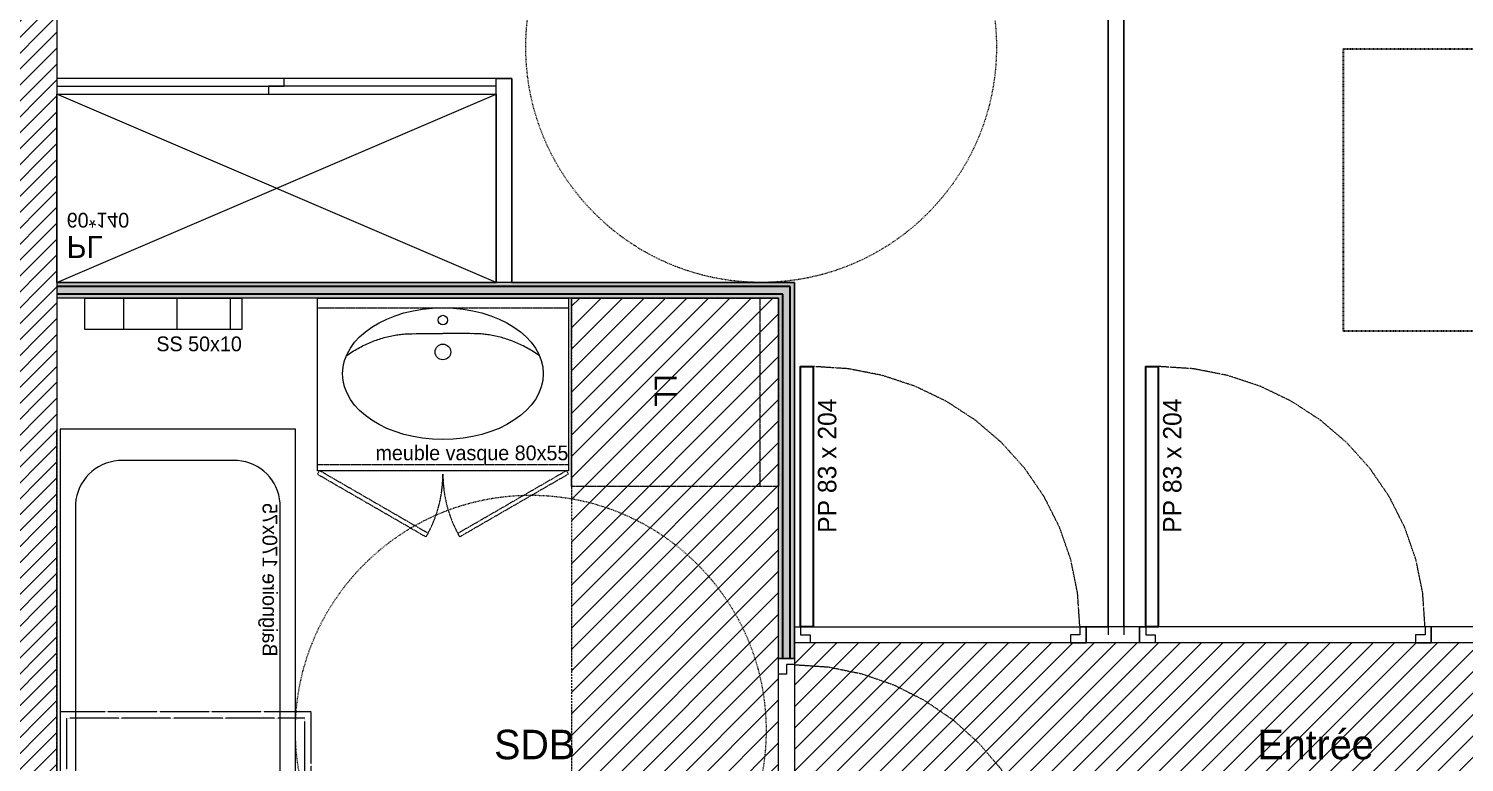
# Model space of a CAD drawing. Header units: centimetres. Extents: x 1724 to 19617, y -6503 to 8072.
# Drawn here: x 4389.7 to 4847.2, y -3483.3 to -3249.6 of the extents above; entities that cross this region are included whole.
import ezdxf

# ---------------------------------------------------------------- set-up
doc = ezdxf.new("R2010")
doc.units = ezdxf.units.CM
for name, pattern in [('Style de ligne -11', [0.347222, 0.20828, -0.138942]), ('Style de ligne -13', [0.147638, 0.098425, -0.049213]), ('Style de ligne -18', [0.164042, 0.054681, -0.109361]), ('Style de ligne -19', [0.166667, 0.055556, -0.111111]), ('Style de ligne -5', [0.20828, 0.069425, -0.138855]), ('VW-01', [0.41656, 0.20828, -0.20828])]:
    doc.linetypes.add(name, pattern=pattern)
for name, color, linetype, lineweight in [('B amÈnagement intÈrieur', 7, 'Continuous', 5), ('B GÈnÈral', 7, 'Continuous', 5), ('F REMPLISSAGE-vert clair-1', 7, 'Continuous', 5), ('F REMPLISSAGE-vert foncÈ', 7, 'Continuous', 5)]:
    doc.layers.add(name, color=color, linetype=linetype, lineweight=lineweight)
for name, color, linetype in [('B aménagement intérieur', 252, 'Continuous'), ('B BATI-équipement-sanitaires', 252, 'Continuous'), ('B faience', 252, 'Style de ligne -11'), ('B Général', 252, 'Continuous'), ('C ANNOTATIONS-PMR', 252, 'Style de ligne -5'), ('C ANNOTATIONS-prestations', 252, 'Continuous'), ('C ANNOTATIONS-texte', 252, 'Continuous'), ('D SURFACES-shab', 252, 'Continuous'), ('F REMPLISSAGE-vert clair', 252, 'Continuous'), ('F REMPLISSAGE-vert foncé', 252, 'Continuous')]:
    doc.layers.add(name, color=color, linetype=linetype)
doc.styles.add('Eurostile', font='Eurosti.TTF')
doc.styles.add('Eurostile (italic)', font='Eurostib.TTF')

# ---------------------------------------------------------------- blocks, each defined once
blk = doc.blocks.new('Lave Linge')
at = {"layer": 'B Général', "color": 7, "linetype": 'Style de ligne -13', "lineweight": 5, "flags": 128}
blk.add_lwpolyline([(-29.47, 30), (-29.47, 36), (30.53, 36), (30.53, 30)], dxfattribs=at)
blk.add_lwpolyline([(-29.47, 30), (30.53, 30), (30.53, -30), (-29.47, -30)], close=True, dxfattribs=at)
at = {"layer": 'B Général', "color": 7, "insert": (0, 0), "char_height": 7.049, "attachment_point": 5, "line_spacing_factor": 0.895453, "style": 'Eurostile'}
blk.add_mtext('LL', dxfattribs=at)
blk = doc.blocks.new('Groupe-41-1')
at = {"layer": 'B Général', "color": 7, "linetype": 'Continuous', "lineweight": 5}
for centre, major_axis, ratio in [((0, -24.07), (32, 0), 0.65625), ((0, -6.97), (1.5, 0), 1), ((0, -17.15), (2.5, 0), 1)]:
    blk.add_ellipse(centre, major_axis=major_axis, ratio=ratio, dxfattribs=at)
for points in [[(-30.82, -18.37), (-20.7, -11.37), (-9.74, -11.32), (-4.71, -11.3), (0, -11.3)], [(30.82, -18.37), (20.7, -11.37), (9.74, -11.32), (4.71, -11.3), (0, -11.3)]]:
    blk.add_open_spline(points, degree=2, knots=[0, 0, 0, 1, 1, 2, 2, 2], dxfattribs=at)
blk.add_open_spline([(-30.45, -17.59), (-30.5, -17.61), (-30.55, -17.64)], degree=2, dxfattribs=at)
blk = doc.blocks.new('meuble vasque 80x60')
at = {"layer": 'B BATI-équipement-sanitaires', "color": 7, "linetype": 'Style de ligne -13', "lineweight": 5, "flags": 128}
for points in [[(-40, -3.07), (40, -3.07), (40, -53.07), (-40, -53.07)], [(-40, -56.07), (-5.36, -76.07), (-4.71, -74.94), (-39.35, -54.94)], [(40, -56.07), (5.36, -76.07), (4.71, -74.94), (39.35, -54.94)]]:
    blk.add_lwpolyline(points, close=True, dxfattribs=at)
at = {"layer": 'B BATI-équipement-sanitaires', "color": 7, "linetype": 'Style de ligne -13', "lineweight": 5}
for centre, start, end in [((-40, -56.07), 330, 0), ((40, -56.07), 180, 210)]:
    blk.add_arc(centre, 40, start, end, dxfattribs=at)
at = {"layer": 'B Général', "lineweight": 5, "flags": 128}
blk.add_lwpolyline([(-40, 0), (40, 0), (40, -55), (-40, -55)], close=True, dxfattribs=at)
at = {"layer": 'B Général', "color": 7}
blk.add_blockref('Groupe-41-1', (0, 0), dxfattribs=at)
at = {"layer": 'C ANNOTATIONS-prestations', "insert": (40, -53.07), "char_height": 4.6991, "width": 80, "attachment_point": 9, "line_spacing_factor": 0.895453, "style": 'Eurostile'}
blk.add_mtext('meuble vasque 80x55', dxfattribs=at)
blk = doc.blocks.new('Sèche-serviette')
at = {"layer": 'B GÈnÈral', "linetype": 'Continuous', "lineweight": 5, "true_color": 0x444444}
h = blk.add_hatch(dxfattribs=at)
h.set_pattern_fill('H_BARDAGE V 150', color=250, style=0, pattern_type=2)
h.set_pattern_definition([(90, (0, 3.493), (17, 0), [])])
h.paths.add_polyline_path([(-25, 8.4925), (25, 8.4925), (25, -1.5075), (-25, -1.5075)])
at = {"layer": 'B Général', "color": 7, "linetype": 'Continuous', "lineweight": 5, "flags": 128}
blk.add_lwpolyline([(-25, 8.4925), (25, 8.4925), (25, -1.5075), (-25, -1.5075)], close=True, dxfattribs=at)
at = {"layer": 'C ANNOTATIONS-prestations', "insert": (25, -8.4925), "char_height": 4.69911, "width": 50, "attachment_point": 9, "line_spacing_factor": 0.895453, "style": 'Eurostile'}
blk.add_mtext('SS 50x10', dxfattribs=at)
blk = doc.blocks.new('Rond 150_PMR')
at = {"layer": 'B Général', "color": 154, "linetype": 'VW-01', "lineweight": 5, "true_color": 0x0053a6}
blk.add_circle((0, 0), 75, dxfattribs=at)
at = {"layer": 'B Général', "color": 154, "true_color": 0x0053a6, "insert": (-61.5, 0), "char_height": 7.049, "attachment_point": 5, "rotation": 90, "line_spacing_factor": 0.895453, "style": 'Eurostile (italic)'}
blk.add_mtext('Ø 150 PMR', dxfattribs=at)
blk = doc.blocks.new('PP 80')
at = {"layer": 'B Général', "flags": 128}
blk.add_lwpolyline([(-43, 2.5), (-43, 85.5), (-39, 85.5), (-39, 2.5)], close=True, dxfattribs=at)
at = {"layer": 'B Général', "linetype": 'Style de ligne -18', "lineweight": 5, "flags": 128}
blk.add_lwpolyline([(46, 2.5), (45.27, 13.33), (43.1, 23.98), (39.53, 34.26), (34.61, 44), (28.44, 53.03), (21.1, 61.19), (12.74, 68.35), (3.5, 74.38), (-6.47, 79.18), (-17, 82.67), (-27.91, 84.79), (-39, 85.5)], dxfattribs=at)
at = {"layer": 'B Général', "color": 7, "linetype": 'Continuous', "lineweight": 5, "flags": 128}
for points in [[(-45, 2.5), (-43, 2.5), (-43, 0), (-40, 0), (-40, -2.5), (-45, -2.5)], [(48, 2.5), (46, 2.5), (46, 0), (43, 0), (43, -2.5), (48, -2.5), (48, -2.5), (48, -2.5), (48, 1.79), (48, 1.79)]]:
    blk.add_lwpolyline(points, close=True, dxfattribs=at)
at = {"layer": 'C ANNOTATIONS-prestations', "insert": (-37.49, 32.5), "char_height": 5.8739, "attachment_point": 1, "rotation": 90, "line_spacing_factor": 0.895453, "style": 'Eurostile'}
blk.add_mtext('PP 83 x 204', dxfattribs=at)
blk = doc.blocks.new('Placard 60.140')
at = {"layer": 'B Général', "color": 7, "linetype": 'Continuous', "lineweight": 5}
for p, q in [((70.08, 30), (-69.92, -30)), ((-69.92, 30), (70.08, -30))]:
    blk.add_line(p, q, dxfattribs=at)
at = {"layer": 'B Général', "color": 7, "linetype": 'Continuous', "lineweight": 5, "flags": 128}
blk.add_lwpolyline([(70.08, -30), (70.08, 30), (-69.92, 30), (-69.92, -30)], dxfattribs=at)
at = {"layer": 'B Général', "color": 252, "linetype": 'Continuous', "lineweight": 5, "true_color": 0x888888, "flags": 128}
blk.add_lwpolyline([(70.08, -30), (70.08, -35), (-69.92, -35), (-69.92, -30)], close=True, dxfattribs=at)
at = {"layer": 'B Général', "color": 7, "linetype": 'Continuous', "lineweight": 5, "flags": 128}
for points in [[(70.08, -30), (70.08, -32.5), (-2.5, -32.5), (-2.5, -30)], [(2.5, -32.5), (2.5, -35), (-69.92, -35), (-69.92, -32.5)]]:
    blk.add_lwpolyline(points, close=True, dxfattribs=at)
at = {"layer": 'B Général', "color": 7, "insert": (-66.82, 22.2), "char_height": 7.049, "attachment_point": 1, "line_spacing_factor": 0.895453, "style": 'Eurostile'}
blk.add_mtext('PL', dxfattribs=at)
at = {"layer": 'C ANNOTATIONS-prestations', "insert": (-66.82, 10.12), "char_height": 4.699, "attachment_point": 4, "line_spacing_factor": 0.895453, "style": 'Eurostile'}
blk.add_mtext('60*140', dxfattribs=at)
blk = doc.blocks.new('Lit 90.190')
at = {"layer": 'B Général', "color": 7, "linetype": 'VW-01', "lineweight": 5}
blk.add_line((45, 54.99), (-45, 20.35), dxfattribs=at)
at = {"layer": 'B Général', "linetype": 'VW-01', "flags": 128}
for points in [[(-45, 95), (45, 95), (45, -95), (-45, -95)], [(-45, 95), (45, 95), (45, 54.99), (-45, 54.99)]]:
    blk.add_lwpolyline(points, close=True, dxfattribs=at)
blk = doc.blocks.new('Groupe-42-1')
at = {"layer": 'B Général', "color": 252, "linetype": 'Style de ligne -19', "lineweight": 5, "true_color": 0x989898}
for p, q in [((-29.11, -35.61), (-29.11, -22.61)), ((-22.61, -29.11), (-35.61, -29.11))]:
    blk.add_line(p, q, dxfattribs=at)
at = {"layer": 'B Général', "color": 252, "linetype": 'Style de ligne -19', "lineweight": 5, "true_color": 0x989898, "flags": 128}
for points in [[(-40, -40), (-40, 40), (40, 40), (40, -40)], [(-38, -38), (-38, 38), (38, 38), (38, -38)]]:
    blk.add_lwpolyline(points, close=True, dxfattribs=at)
at = {"layer": 'B Général', "color": 252, "linetype": 'Style de ligne -19', "lineweight": 5, "true_color": 0x989898}
for radius in [4, 3]:
    blk.add_circle((-29.11, -29.11), radius, dxfattribs=at)
blk = doc.blocks.new('Douche pointillée')
at = {"layer": 'B Général', "color": 252, "true_color": 0x989898}
blk.add_blockref('Groupe-42-1', (0, 0), dxfattribs=at)
blk = doc.blocks.new('Baignoire 75_170')
at = {"layer": 'B faience', "lineweight": 18, "flags": 128}
blk.add_lwpolyline([(-85, 38.5), (-85, -37.5), (86, -37.5)], dxfattribs=at)
at = {"layer": 'B Général', "color": 7, "linetype": 'Continuous', "lineweight": 5, "flags": 128}
blk.add_lwpolyline([(-84, -36.5), (-84, 38.5), (86, 38.5), (86, -36.5)], close=True, dxfattribs=at)
blk.add_lwpolyline([(-74, -17.85), (-74, 19.85, -0.379059), (-60.25, 33.6), (62.5, 33.6, -0.377778), (76, 20.1), (76, -17.85, -0.374545), (62.25, -31.6), (-60.5, -31.6, -0.392593), (-74, -18.1)], format="xyb", close=True, dxfattribs=at)
at = {"layer": 'B Général', "color": 7, "linetype": 'Continuous', "lineweight": 5}
blk.add_circle((-61.7, 1), 2.5, dxfattribs=at)
at = {"layer": 'B Général', "color": 8, "true_color": 0x767676}
blk.add_blockref('Douche pointillée', (-44, 3.5), dxfattribs=at)
at = {"layer": 'C ANNOTATIONS-prestations', "insert": (62.5, 26.61), "char_height": 4.6991, "width": 80, "attachment_point": 9, "line_spacing_factor": 0.895453, "style": 'Eurostile'}
blk.add_mtext('Baignoire 170x75', dxfattribs=at)
blk = doc.blocks.new('T3 A 102 (2D)')
at = {"layer": 'B amÈnagement intÈrieur', "linetype": 'Continuous', "lineweight": 5, "true_color": 0xaaaaaa}
h = blk.add_hatch(dxfattribs=at)
h.set_pattern_fill('F_P__SOFFITE', color=253, style=0, pattern_type=2)
h.set_pattern_definition([(45, (0, 0.2205), (-3.52778, 3.30729), [])])
h.paths.add_polyline_path([(-259.42, -200.44), (-259.29, -401.44), (105.58, -401.44), (105.58, -230.43), (36.58, -230.43), (36.58, -200.44)])
at = {"layer": 'B aménagement intérieur', "color": 7, "linetype": 'Style de ligne -5', "lineweight": 5, "flags": 128}
blk.add_lwpolyline([(-259.42, -200.44), (-259.29, -401.44), (105.58, -401.44), (105.58, -230.43), (36.58, -230.43), (36.58, -200.44)], close=True, dxfattribs=at)
at = {"layer": 'B GÈnÈral', "color": 9, "linetype": 'Continuous', "true_color": 0xc0dcc0}
for points in [[(-259.42, -85.66), (-264.42, -90.66), (-494.42, -85.66), (-494.42, -90.66)], [(-259.42, -205.44), (-264.42, -205.44), (-259.42, -85.66), (-264.42, -90.66)]]:
    blk.add_solid(points, dxfattribs=at)
at = {"layer": 'B Général', "color": 7, "linetype": 'Continuous', "lineweight": 13}
for p, q in [((-159.42, 36.84), (-159.42, -195.44)), ((-154.42, 36.84), (-154.42, -195.44)), ((-354.42, -85.66), (-354.42, -20.66)), ((-349.42, -85.66), (-349.42, -20.66)), ((-149.42, -195.44), (-166.42, -195.44)), ((-159.42, -195.44), (-159.42, -197.94)), ((-154.42, -195.44), (-154.42, -197.94)), ((36.53, -195.44), (-56.42, -195.44)), ((-149.42, -200.44), (-166.42, -200.44)), ((36.53, -200.44), (-56.42, -200.44))]:
    blk.add_line(p, q, dxfattribs=at)
at = {"layer": 'B Général', "color": 7, "linetype": 'Continuous', "lineweight": 5}
for p, q in [((-159.42, 36.84), (-159.42, -195.44)), ((-154.42, 36.84), (-154.42, -195.44)), ((-349.42, -20.66), (-354.42, -20.66)), ((-354.42, -85.66), (-354.42, -20.66)), ((-349.42, -85.66), (-349.42, -20.66)), ((-259.42, -195.44), (-259.42, -200.44)), ((-166.42, -195.44), (-166.42, -200.44)), ((-149.42, -195.44), (-166.42, -195.44)), ((-159.42, -195.44), (-159.42, -197.94)), ((-154.42, -195.44), (-154.42, -197.94)), ((-149.42, -195.44), (-149.42, -200.44)), ((-56.42, -195.44), (-56.42, -200.44)), ((36.53, -195.44), (-56.42, -195.44)), ((-149.42, -200.44), (-166.42, -200.44)), ((36.53, -200.44), (-56.42, -200.44))]:
    blk.add_line(p, q, dxfattribs=at)
at = {"layer": 'B Général', "color": 98, "linetype": 'Continuous', "lineweight": 13, "true_color": 0x004400}
for p, q in [((-259.42, -85.66), (-494.42, -85.66)), ((-259.42, -205.44), (-259.42, -85.66)), ((-264.42, -90.66), (-494.42, -90.66)), ((-264.42, -205.44), (-264.42, -90.66)), ((-259.42, -205.44), (-264.42, -205.44))]:
    blk.add_line(p, q, dxfattribs=at)
at = {"layer": 'D SURFACES-shab', "lineweight": 18, "flags": 128}
for points in [[(-259.42, -195.44), (-159.44, -195.44), (-159.43, 36.56), (-209.5, 36.56), (-209.5, 381.58), (-494.42, 381.58), (-494.42, -85.66), (-354.42, -85.66), (-354.42, -20.66), (-349.42, -20.66), (-349.42, -85.66), (-259.42, -85.66)], [(-204.5, 181.56), (105.58, 181.56), (105.58, -195.44), (-154.42, -195.44), (-154.42, 36.56), (-139.5, 36.56), (-139.5, 41.56), (-204.5, 41.56)], [(-494.42, -131.83), (-494.42, -303.44), (-264.42, -303.44), (-264.42, -90.66), (-494.42, -90.66), (-494.42, -131.83)], [(36.58, -230.43), (36.58, -200.44), (-259.42, -200.44), (-259.42, -401.44), (-19.42, -401.44), (-19.42, -336.44), (-14.42, -336.44), (-14.42, -401.44), (105.58, -401.44), (105.58, -230.43)]]:
    blk.add_lwpolyline(points, close=True, dxfattribs=at)
at = {"layer": 'F REMPLISSAGE-vert clair'}
for p, q in [((-260.72, -86.96), (-494.42, -86.96)), ((-263.12, -89.36), (-494.42, -89.36)), ((-263.12, -205.44), (-263.12, -89.36)), ((-260.72, -205.44), (-260.72, -86.96))]:
    blk.add_line(p, q, dxfattribs=at)
at = {"layer": 'F REMPLISSAGE-vert clair-1', "color": 9, "linetype": 'Continuous', "true_color": 0xc0dcc0}
for points in [[(-263.12, -89.36), (-260.72, -86.96), (-494.42, -89.36), (-494.42, -86.96)], [(-263.12, -205.44), (-260.72, -205.44), (-263.12, -89.36), (-260.72, -86.96)]]:
    blk.add_solid(points, dxfattribs=at)
at = {"layer": 'F REMPLISSAGE-vert foncÈ', "color": 54, "linetype": 'Continuous', "true_color": 0x99aa00}
for points in [[(-260.72, -86.96), (-259.42, -85.66), (-494.42, -86.96), (-494.42, -85.66)], [(-260.72, -205.44), (-259.42, -205.44), (-260.72, -86.96), (-259.42, -85.66)], [(-264.42, -90.66), (-263.12, -89.36), (-494.42, -90.66), (-494.42, -89.36)], [(-264.42, -205.44), (-263.12, -205.44), (-264.42, -90.66), (-263.12, -89.36)]]:
    blk.add_solid(points, dxfattribs=at)
at = {"layer": 'F REMPLISSAGE-vert foncé', "color": 98, "linetype": 'Continuous', "lineweight": 13, "true_color": 0x004400}
for p, q in [((-259.42, -85.66), (-494.42, -85.66)), ((-259.42, -205.44), (-259.42, -85.66)), ((-264.42, -90.66), (-494.42, -90.66)), ((-264.42, -205.44), (-264.42, -90.66))]:
    blk.add_line(p, q, dxfattribs=at)
at = {"layer": 'F REMPLISSAGE-vert foncé'}
for p, q in [((-260.72, -86.96), (-494.42, -86.96)), ((-263.12, -89.36), (-494.42, -89.36)), ((-263.12, -205.44), (-263.12, -89.36)), ((-260.72, -205.44), (-260.72, -86.96))]:
    blk.add_line(p, q, dxfattribs=at)
at = {"layer": 'B BATI-équipement-sanitaires', "color": 7}
blk.add_blockref('Sèche-serviette', (-460.5, -99.15), dxfattribs=at)
at = {"layer": 'B Général', "color": 7, "rotation": 270}
for name, p in [('Lit 90.190', (10.58, -56.19)), ('Lave Linge', (-300.42, -120.13))]:
    blk.add_blockref(name, p, dxfattribs=at)
at = {"layer": 'B Général', "color": 7, "xscale": -1}
for name, p, rotation in [('Placard 60.140', (-424.5, -55.66), 180), ('Baignoire 75_170', (-456.93, -218.44), 270), ('PP 80', (-261.92, -253.44), 270)]:
    blk.add_blockref(name, p, dxfattribs=dict(at, rotation=rotation))
at = {"layer": 'B Général', "color": 7}
for name, p in [('meuble vasque 80x60', (-371.42, -90.66)), ('PP 80', (-214.42, -197.94)), ('PP 80', (-104.42, -197.94))]:
    blk.add_blockref(name, p, dxfattribs=at)
at = {"layer": 'C ANNOTATIONS-PMR', "color": 7}
for p, rotation in [((-270, -10.66), 270), ((-343.42, -228.44), 90)]:
    blk.add_blockref('Rond 150_PMR', p, dxfattribs=dict(at, rotation=rotation))
at = {"layer": 'C ANNOTATIONS-texte', "char_height": 9.398, "attachment_point": 8, "line_spacing_factor": 0.895453, "style": 'Eurostile'}
for s, insert in [('SDB', (-342.18, -237.72)), ('Entrée', (-93.31, -237.72))]:
    blk.add_mtext(s, dxfattribs=dict(at, insert=insert))

msp = doc.modelspace()

# ---------------------------------------------------------------- hatches: boundary and pattern name
at = {"layer": 'B amÈnagement intÈrieur', "linetype": 'Continuous', "lineweight": 5, "true_color": 0xaaaaaa}
h = msp.add_hatch(dxfattribs=at)
h.set_pattern_fill('F_P__SOFFITE', color=253, style=0, pattern_type=2)
h.set_pattern_definition([(45, (-804.3564, -7946.4094), (-3.5277778, 3.3072917), [])])
h.paths.add_polyline_path([(4562.682, -3548.241), (4628.682, -3548.241), (4628.682, -3335.458), (4562.682, -3335.458)])
at = {"layer": 'B GÈnÈral', "linetype": 'Continuous', "lineweight": 5}
h = msp.add_hatch(dxfattribs=at)
h.set_pattern_fill('50_BETON', style=0, pattern_type=2)
h.set_pattern_definition([(45, (-804.3564, -7946.63), (2.4253472, -2.6458333), [])])
h.paths.add_polyline_path([(4380.685, -3646.241), (4398.685, -3646.241), (4398.685, -2853.22), (4380.685, -2853.22)])

# ---------------------------------------------------------------- linework, layer by layer
at = {"layer": 'B aménagement intérieur', "color": 7, "linetype": 'Style de ligne -5', "lineweight": 5, "flags": 128}
msp.add_lwpolyline([(4562.682, -3548.241), (4628.682, -3548.241), (4628.682, -3335.458), (4562.682, -3335.458)], close=True, dxfattribs=at)
at = {"layer": 'B Général', "color": 7, "linetype": 'Continuous', "lineweight": 18}
msp.add_line((4398.685, -2853.22), (4398.685, -3646.241), dxfattribs=at)
at = {"layer": 'B Général', "color": 7, "linetype": 'Continuous', "lineweight": 5}
msp.add_line((4398.685, -2853.22), (4398.685, -3646.241), dxfattribs=at)

# ---------------------------------------------------------------- block references
at = {"layer": 'B aménagement intérieur', "color": 7}
msp.add_blockref('T3 A 102 (2D)', (4893.107, -3244.797), dxfattribs=at)

doc.saveas('drawing.dxf')
